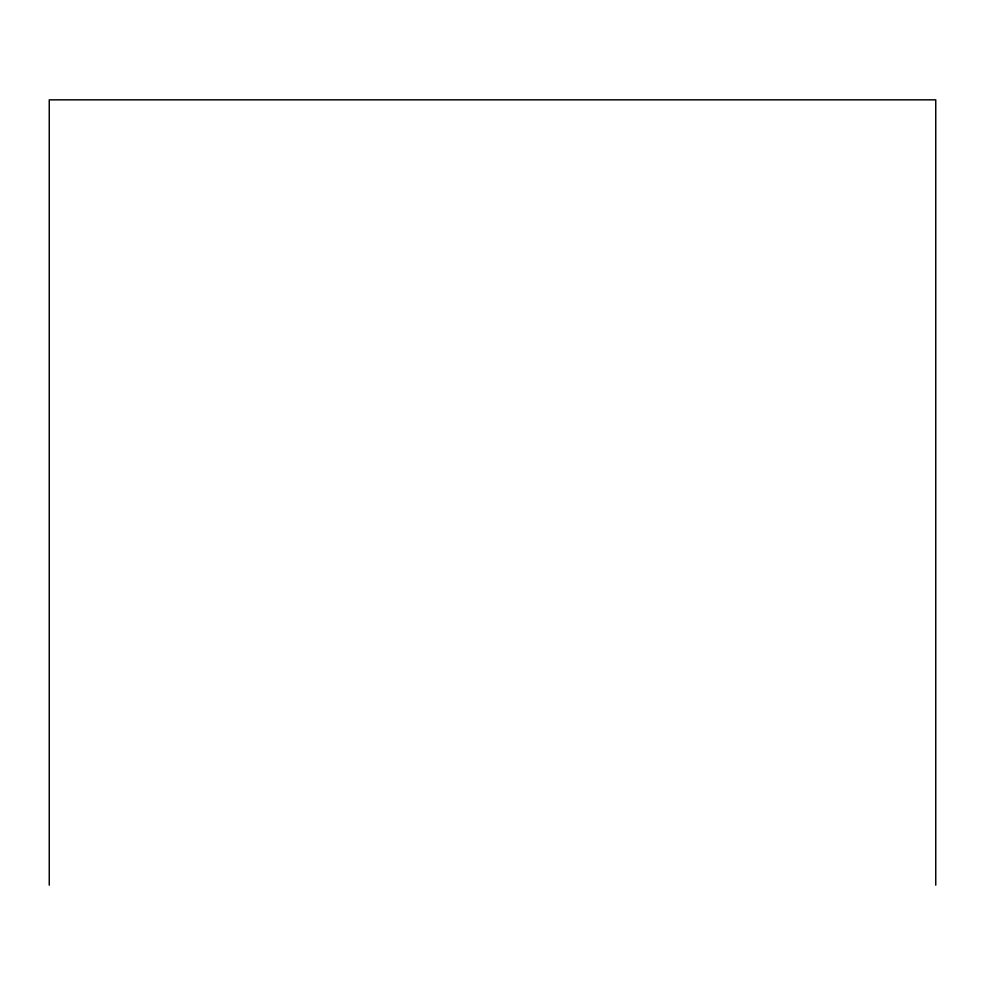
<?xml version="1.0" encoding="UTF-8"?>
<svg xmlns="http://www.w3.org/2000/svg" width="985" height="985" viewBox="0 0 985 985"><rect width="100%" height="100%" fill="white"/><g stroke="black" fill="none" stroke-linecap="round" stroke-linejoin="round"><path stroke-width="1.48" d="M935.75 885.158L935.75 99.842L49.25 99.842L49.25 885.158"/></g></svg>
